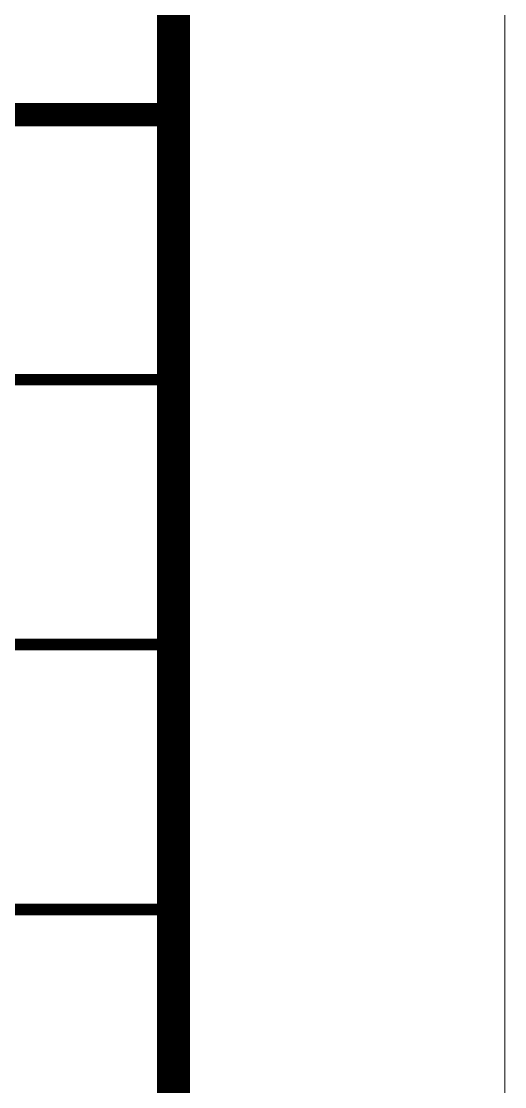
# Model space of a CAD drawing. Extents: x 2803505 to 5851001, y -1372902 to 24339.
# Drawn here: x 3084344 to 3085803, y -677988 to -674771 of the extents above; entities that cross this region are included whole.
import ezdxf

# ---------------------------------------------------------------- set-up
doc = ezdxf.new("R2010")
doc.units = 0
doc.header["$LTSCALE"] = 1000
doc.header["$MEASUREMENT"] = 0
doc.layers.add('!!电气', color=1, linetype='CONTINUOUS')
doc.layers.add('图框', color=147, linetype='CONTINUOUS', lineweight=20)

# ---------------------------------------------------------------- blocks, each defined once
blk = doc.blocks.new('A$C6F9B5EEA')
at = {"layer": '图框'}
for points, const_width in [([(7000, 13200.3), (0, 13200.3)], 70), ([(0, 13200.3), (7000, 13200.3)], 70), ([(0, 12400.3), (7000, 12400.3)], 35), ([(0, 11600.3), (7000, 11600.3)], 35), ([(0, 10800.3), (7000, 10800.3)], 35)]:
    blk.add_lwpolyline(points, dxfattribs=dict(at, const_width=const_width))

msp = doc.modelspace()

# ---------------------------------------------------------------- linework, layer by layer
at = {"layer": '图框'}
msp.add_lwpolyline([(3001703.5, -629853.6), (3085803.5, -629853.6), (3085803.5, -689253.6), (3001703.5, -689253.6)], close=True, dxfattribs=at)
at = {"layer": '图框', "const_width": 100}
msp.add_lwpolyline([(3084803.5, -688253.6), (3084803.5, -630853.6), (3004203.5, -630853.6), (3004203.5, -688253.6)], close=True, dxfattribs=at)

# ---------------------------------------------------------------- block references
at = {"layer": '!!电气'}
msp.add_blockref('A$C6F9B5EEA', (3077803.5, -688253.6), dxfattribs=at)

doc.saveas('drawing.dxf')
